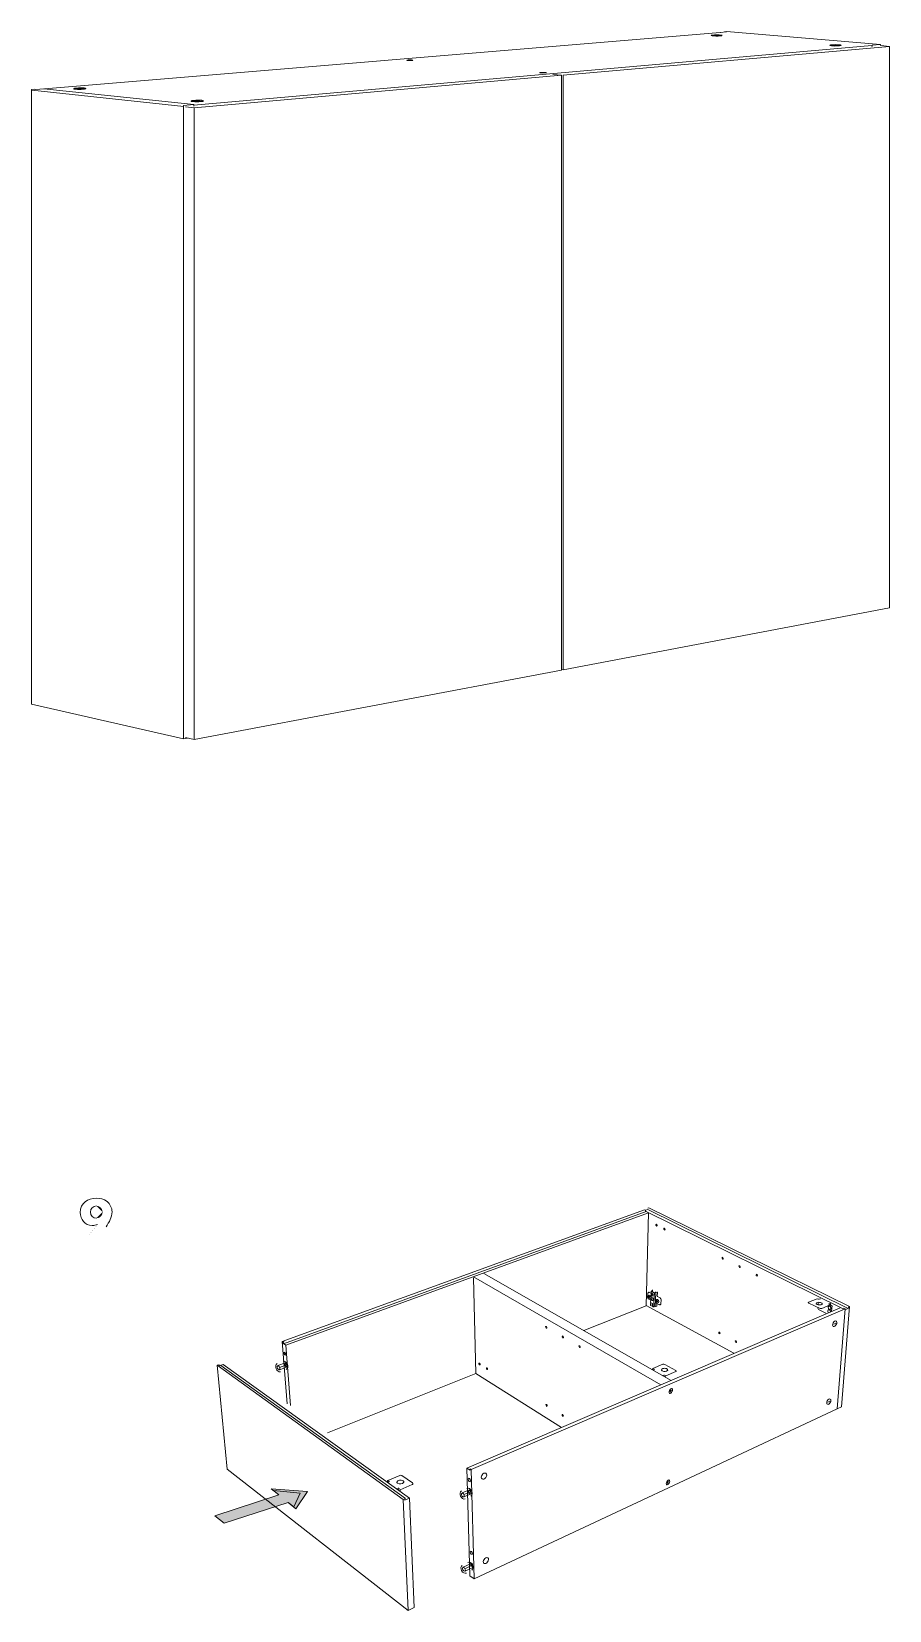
# Model space of a CAD drawing. Header units: metres. Extents: x -0.7 to 7.4, y 0 to 11.2.
# Drawn here: x -0.6911 to -0.5084, y 0.5069 to 0.8429 of the extents above; entities that cross this region are included whole.
import ezdxf

# ---------------------------------------------------------------- set-up
doc = ezdxf.new("R2010")
doc.units = ezdxf.units.M
doc.header["$MEASUREMENT"] = 0
for name, color, linetype, lineweight in [('PDF2_Geometry_Num_Penna__7', 7, 'Continuous', 18), ('PDF8_Geometry_Num_Penna__1', 255, 'Continuous', 18), ('PDF8_Geometry_Num_Penna__7', 7, 'Continuous', 18)]:
    doc.layers.add(name, color=color, linetype=linetype, lineweight=lineweight)

msp = doc.modelspace()

# ---------------------------------------------------------------- hatches: boundary and pattern name
at = {"layer": 'PDF8_Geometry_Num_Penna__7', "linetype": 'Continuous', "lineweight": 18}
for points in [[(-0.676, 0.59167, 0.415803), (-0.67732, 0.59299)], [(-0.67732, 0.59036, 0.415556), (-0.676, 0.59167)], [(-0.67933, 0.58633), (-0.67706, 0.58902), (-0.67708, 0.58904)], [(-0.63238, 0.53221), (-0.64008, 0.5328), (-0.63849, 0.53151), (-0.65213, 0.52705), (-0.6501, 0.52543), (-0.63648, 0.52989), (-0.63482, 0.52854)]]:
    msp.add_hatch(color=7, dxfattribs=at).paths.add_polyline_path(points)

# ---------------------------------------------------------------- linework, layer by layer
at = {"layer": 'PDF2_Geometry_Num_Penna__7', "color": 7, "linetype": 'Continuous', "lineweight": 18, "flags": 128}
for points in [[(-0.54448, 0.84272), (-0.6884, 0.83074)], [(-0.546, 0.84211), (-0.54583, 0.84219)], [(-0.54561, 0.84217), (-0.546, 0.84211)], [(-0.54583, 0.84219), (-0.54561, 0.84217)], [(-0.5445, 0.84274), (-0.54317, 0.84285)], [(-0.5445, 0.84266), (-0.5445, 0.84274)], [(-0.54356, 0.84288), (-0.54312, 0.84292)], [(-0.54317, 0.84285), (-0.54356, 0.84288)], [(-0.54356, 0.84282), (-0.54356, 0.84288)], [(-0.51037, 0.8402), (-0.54312, 0.84292)], [(-0.51213, 0.83976), (-0.51213, 0.84004), (-0.51037, 0.8402)], [(-0.51037, 0.83992), (-0.51037, 0.8402)], [(-0.65654, 0.82729), (-0.51219, 0.83997)], [(-0.50845, 0.83977), (-0.57791, 0.83364)], [(-0.51881, 0.84), (-0.51876, 0.83998), (-0.51875, 0.83996), (-0.5188, 0.83994), (-0.51891, 0.83992), (-0.51907, 0.8399), (-0.51927, 0.83989), (-0.51951, 0.83988), (-0.51977, 0.83987), (-0.52004, 0.83987), (-0.5203, 0.83987), (-0.52054, 0.83988), (-0.52076, 0.8399), (-0.52093, 0.83992), (-0.52105, 0.83994), (-0.52112, 0.83996), (-0.52113, 0.83998), (-0.52108, 0.84)], [(-0.52071, 0.83999), (-0.52055, 0.84007)], [(-0.52031, 0.84005), (-0.52071, 0.83999)], [(-0.52055, 0.84007), (-0.52031, 0.84005)], [(-0.51875, 0.83996), (-0.51875, 0.83997)], [(-0.51219, 0.83997), (-0.51219, 0.83976)], [(-0.50845, 0.83977), (-0.51031, 0.83992)], [(-0.50845, 0.72027), (-0.50845, 0.83977)], [(-0.65648, 0.82671), (-0.57828, 0.83361), (-0.58014, 0.83378)], [(-0.57828, 0.70704), (-0.57828, 0.83361)], [(-0.57791, 0.83364), (-0.57791, 0.70711)], [(-0.69057, 0.83066), (-0.69112, 0.83061)], [(-0.69112, 0.6998), (-0.69112, 0.83061)], [(-0.69104, 0.83044), (-0.65867, 0.827)], [(-0.69019, 0.83062), (-0.69057, 0.83066)], [(-0.68854, 0.83076), (-0.69019, 0.83062)], [(-0.68854, 0.83076), (-0.65654, 0.82737)], [(-0.68197, 0.83067), (-0.68205, 0.83068), (-0.68214, 0.83071), (-0.68217, 0.83073), (-0.68217, 0.83075)], [(-0.68036, 0.83095), (-0.67991, 0.83092)], [(-0.68014, 0.83093), (-0.68036, 0.83095)], [(-0.67991, 0.83092), (-0.68014, 0.83093)], [(-0.68014, 0.8309), (-0.68014, 0.83093)], [(-0.67991, 0.83088), (-0.67991, 0.83092)], [(-0.67956, 0.83075), (-0.67956, 0.83076)], [(-0.65654, 0.82706), (-0.65654, 0.82737), (-0.65876, 0.82718)], [(-0.65876, 0.82718), (-0.65876, 0.69239)], [(-0.65648, 0.69223), (-0.65648, 0.82671), (-0.65832, 0.8269)], [(-0.65699, 0.82804), (-0.65704, 0.82805), (-0.65714, 0.82808), (-0.65718, 0.8281), (-0.65716, 0.82813), (-0.65706, 0.82816), (-0.65703, 0.82817)], [(-0.65535, 0.82833), (-0.65489, 0.8283)], [(-0.65512, 0.82831), (-0.65535, 0.82833)], [(-0.65489, 0.82826), (-0.65489, 0.8283), (-0.65512, 0.82831)], [(-0.65512, 0.82827), (-0.65512, 0.82831)], [(-0.65452, 0.82812), (-0.65452, 0.82813)], [(-0.57828, 0.70718), (-0.57791, 0.70711), (-0.50845, 0.72027)], [(-0.57828, 0.70704), (-0.65648, 0.69223), (-0.65832, 0.69265)], [(-0.65876, 0.69239), (-0.69112, 0.6998)], [(-0.6579, 0.69256), (-0.65876, 0.69239)]]:
    msp.add_lwpolyline(points, dxfattribs=at)
for points in [[(-0.54631, 0.84213), (-0.54633, 0.84213), (-0.54638, 0.8421), (-0.54638, 0.84208), (-0.54632, 0.84206), (-0.54621, 0.84204), (-0.54605, 0.84202), (-0.54584, 0.84201), (-0.54561, 0.842), (-0.54535, 0.842), (-0.54509, 0.842), (-0.54483, 0.842), (-0.5446, 0.84201), (-0.5444, 0.84202), (-0.54423, 0.84204), (-0.54412, 0.84206), (-0.54406, 0.84208), (-0.54406, 0.84209, -0.147711), (-0.54439, 0.84202, -0.084321), (-0.54639, 0.84209), (-0.54639, 0.84208)], [(-0.54561, 0.84217), (-0.54561, 0.84214, 0.016105), (-0.546, 0.84208), (-0.546, 0.84211)], [(-0.54573, 0.84218), (-0.54571, 0.84219, -0.051691), (-0.54498, 0.84225), (-0.54495, 0.84225, -0.010361), (-0.54491, 0.84225)], [(-0.54549, 0.84216, -0.021663), (-0.54554, 0.84216, -0.012059), (-0.54558, 0.84216), (-0.54561, 0.84216)], [(-0.54478, 0.84224, -0.015942), (-0.54474, 0.84223), (-0.54472, 0.84223), (-0.54474, 0.84223, 0.049745), (-0.54547, 0.84217)], [(-0.52045, 0.84006), (-0.52043, 0.84007, -0.05168), (-0.5197, 0.84013)], [(-0.51875, 0.83998), (-0.51875, 0.83996), (-0.5188, 0.83994), (-0.51891, 0.83992), (-0.51907, 0.8399, -0.08508), (-0.52113, 0.83997), (-0.52113, 0.83996)], [(-0.52031, 0.84005), (-0.52031, 0.84002, 0.016325), (-0.52071, 0.83996), (-0.52071, 0.83999)], [(-0.5202, 0.84004, -0.01516), (-0.52024, 0.84004, -0.012543), (-0.52029, 0.84003), (-0.52031, 0.84003)], [(-0.67956, 0.83077), (-0.67956, 0.83076), (-0.67959, 0.83073), (-0.67969, 0.8307), (-0.67985, 0.83068), (-0.68005, 0.83066, -0.092217), (-0.68217, 0.83073), (-0.68217, 0.83072)], [(-0.67997, 0.83089, 0.00869), (-0.67985, 0.83088, -0.111293), (-0.67961, 0.83082), (-0.67961, 0.83081, -0.085717), (-0.68186, 0.83071), (-0.68201, 0.83074), (-0.6821, 0.83076), (-0.68213, 0.83078, -0.155735), (-0.68189, 0.83085, -0.04671), (-0.68036, 0.83092), (-0.68036, 0.83095)], [(-0.67956, 0.83076), (-0.6796, 0.83073), (-0.67969, 0.83071), (-0.67971, 0.8307, -0.054268), (-0.68189, 0.83066), (-0.68197, 0.83067)], [(-0.68148, 0.83084, 0.001042), (-0.68144, 0.83085, -0.044932), (-0.68053, 0.83092), (-0.6805, 0.83092)], [(-0.68147, 0.83082, 0.014502), (-0.68143, 0.83081, 0.023469), (-0.68139, 0.83081)], [(-0.68025, 0.8309), (-0.68028, 0.8309), (-0.6803, 0.8309, 0.045243), (-0.6812, 0.83082)], [(-0.6805, 0.83087), (-0.6805, 0.83088), (-0.68051, 0.83089), (-0.68051, 0.83091, 0.077955), (-0.68053, 0.83092)], [(-0.68027, 0.83091, 0.005409), (-0.68031, 0.83091, 0.23926), (-0.68035, 0.83089)], [(-0.65452, 0.82815), (-0.65451, 0.82813), (-0.65454, 0.8281), (-0.65464, 0.82807), (-0.65479, 0.82805), (-0.65499, 0.82803, -0.092028), (-0.65718, 0.82811), (-0.65718, 0.82809)], [(-0.65535, 0.82833), (-0.65535, 0.8283, 0.046548), (-0.65687, 0.82823, 0.188887), (-0.65714, 0.82816), (-0.6571, 0.82813), (-0.657, 0.82811), (-0.65684, 0.82808, 0.089176), (-0.65457, 0.82817), (-0.65456, 0.82818, 0.118608), (-0.65483, 0.82825, 0.005225), (-0.65495, 0.82827)], [(-0.65456, 0.82816), (-0.65452, 0.82813), (-0.65455, 0.8281), (-0.65464, 0.82808), (-0.65466, 0.82807, -0.05557), (-0.65688, 0.82803), (-0.65699, 0.82804)], [(-0.65525, 0.82827), (-0.65527, 0.82827, 0.045029), (-0.65618, 0.82819)]]:
    msp.add_lwpolyline(points, format="xyb", dxfattribs=at)
for points in [[(-0.54635, 0.84215), (-0.54635, 0.84214, 0.107445), (-0.5441, 0.84214), (-0.5441, 0.84215), (-0.54416, 0.84217), (-0.54424, 0.84219), (-0.54427, 0.84219, 0.065846), (-0.54618, 0.84219, 0.099585)], [(-0.52109, 0.84002, 0.111051), (-0.51879, 0.84002, 0.194313), (-0.51895, 0.84007), (-0.51897, 0.84007, 0.065426), (-0.5209, 0.84007, 0.097674), (-0.52109, 0.84003)], [(-0.6564, 0.82818), (-0.65644, 0.82819, 0.018912)]]:
    msp.add_lwpolyline(points, format="xyb", close=True, dxfattribs=at)
for points in [[(-0.61013, 0.83678), (-0.61, 0.83679), (-0.60993, 0.83681), (-0.60991, 0.83683), (-0.60995, 0.83685), (-0.61005, 0.83686), (-0.61019, 0.83687), (-0.61036, 0.83688), (-0.61056, 0.83688), (-0.61075, 0.83688), (-0.61093, 0.83687), (-0.61108, 0.83686), (-0.61118, 0.83684), (-0.61123, 0.83682), (-0.61122, 0.83681), (-0.61115, 0.83679), (-0.61103, 0.83678), (-0.61087, 0.83677), (-0.61068, 0.83676), (-0.61048, 0.83677), (-0.61029, 0.83677)], [(-0.58175, 0.83413), (-0.58163, 0.83415), (-0.58155, 0.83416), (-0.58154, 0.83418), (-0.58159, 0.8342), (-0.58169, 0.83422), (-0.58184, 0.83423), (-0.58202, 0.83423), (-0.58222, 0.83424), (-0.58242, 0.83423), (-0.5826, 0.83423), (-0.58274, 0.83421), (-0.58284, 0.8342), (-0.58289, 0.83418), (-0.58287, 0.83416), (-0.5828, 0.83414), (-0.58267, 0.83413), (-0.5825, 0.83412), (-0.58231, 0.83411), (-0.58211, 0.83412), (-0.58192, 0.83412)]]:
    msp.add_lwpolyline(points, close=True, dxfattribs=at)
at = {"layer": 'PDF2_Geometry_Num_Penna__7', "color": 7, "linetype": 'Continuous', "lineweight": 18}
for centre, radius, start, end in [((-0.51969, 0.83779), 0.00233, 86.4106, 87.5639), ((-0.65555, 0.82332), 0.00498, 89.6917, 100.2496)]:
    msp.add_arc(centre, radius, start, end, dxfattribs=at)
for points in [[(-0.54569, 0.84218), (-0.54569, 0.84218), (-0.54572, 0.84219), (-0.54571, 0.84219)], [(-0.54547, 0.84217), (-0.54546, 0.84217), (-0.5455, 0.84216), (-0.54549, 0.84216)], [(-0.54495, 0.8422), (-0.54494, 0.84222), (-0.54496, 0.84224), (-0.54498, 0.84225)], [(-0.54491, 0.84225), (-0.5449, 0.84225), (-0.54488, 0.84225), (-0.54486, 0.84224)], [(-0.54486, 0.84224), (-0.54485, 0.84224), (-0.54483, 0.84224), (-0.54482, 0.84224)], [(-0.54482, 0.84224), (-0.5448, 0.84224), (-0.54479, 0.84224), (-0.54478, 0.84224)], [(-0.54478, 0.84224), (-0.54479, 0.84224), (-0.54482, 0.84222), (-0.54481, 0.84222)], [(-0.54474, 0.84224), (-0.54473, 0.84224), (-0.54472, 0.84223), (-0.54472, 0.84223)], [(-0.54471, 0.84223), (-0.5447, 0.84223), (-0.54472, 0.84223), (-0.54472, 0.84223)], [(-0.54472, 0.84223), (-0.54471, 0.84223), (-0.5447, 0.84223), (-0.5447, 0.84223)], [(-0.5447, 0.84223), (-0.54469, 0.84223), (-0.54471, 0.84223), (-0.54471, 0.84223)], [(-0.54422, 0.84218), (-0.54421, 0.84218), (-0.54425, 0.84219), (-0.54424, 0.84219)], [(-0.54415, 0.84217), (-0.54417, 0.84217), (-0.54419, 0.84218), (-0.54422, 0.84218)], [(-0.5197, 0.84013), (-0.5197, 0.84013), (-0.51969, 0.84013), (-0.51968, 0.84013)], [(-0.51967, 0.84008), (-0.51967, 0.8401), (-0.51968, 0.84012), (-0.5197, 0.84013)], [(-0.51968, 0.84013), (-0.51967, 0.84013), (-0.51965, 0.84013), (-0.51964, 0.84013)], [(-0.51964, 0.84013), (-0.51962, 0.84013), (-0.5196, 0.84013), (-0.51959, 0.84013)], [(-0.51954, 0.84012), (-0.51953, 0.84012), (-0.51951, 0.84012), (-0.5195, 0.84012)], [(-0.5195, 0.84012), (-0.51951, 0.84012), (-0.51952, 0.84011), (-0.51953, 0.8401)], [(-0.51945, 0.84012), (-0.51947, 0.84012), (-0.51948, 0.84012), (-0.5195, 0.84012)], [(-0.51945, 0.84012), (-0.51945, 0.84012), (-0.51944, 0.84012), (-0.51943, 0.84012)], [(-0.51943, 0.84011), (-0.51943, 0.84011), (-0.51944, 0.84011), (-0.51945, 0.84011)], [(-0.51942, 0.84011), (-0.51942, 0.84011), (-0.51944, 0.84011), (-0.51945, 0.84011)], [(-0.51943, 0.84012), (-0.51942, 0.84012), (-0.51942, 0.84011), (-0.51941, 0.84011)], [(-0.51941, 0.84011), (-0.51941, 0.84011), (-0.51943, 0.84011), (-0.51942, 0.84011)], [(-0.52017, 0.84004), (-0.52017, 0.84004), (-0.52021, 0.84004), (-0.5202, 0.84004)], [(-0.51893, 0.84006), (-0.51892, 0.84006), (-0.51896, 0.84007), (-0.51895, 0.84007)], [(-0.51885, 0.84005), (-0.51887, 0.84005), (-0.51889, 0.84006), (-0.51893, 0.84006)], [(-0.6815, 0.83083), (-0.68149, 0.83083), (-0.68149, 0.83084), (-0.68148, 0.83084)], [(-0.6815, 0.83082), (-0.6815, 0.83082), (-0.6815, 0.83083), (-0.6815, 0.83083)], [(-0.68149, 0.83082), (-0.68148, 0.83082), (-0.6815, 0.83082), (-0.6815, 0.83082)], [(-0.68147, 0.83082), (-0.68146, 0.83082), (-0.68149, 0.83082), (-0.68149, 0.83082)], [(-0.68134, 0.83081), (-0.68135, 0.83081), (-0.68137, 0.83081), (-0.68139, 0.83081)], [(-0.68128, 0.83081), (-0.6813, 0.83081), (-0.68132, 0.83081), (-0.68134, 0.83081)], [(-0.68123, 0.83082), (-0.68125, 0.83081), (-0.68127, 0.83081), (-0.68128, 0.83081)], [(-0.6812, 0.83082), (-0.68119, 0.83082), (-0.68124, 0.83082), (-0.68123, 0.83082)], [(-0.6805, 0.83092), (-0.68049, 0.83092), (-0.68047, 0.83092), (-0.68045, 0.83092)], [(-0.6804, 0.83092), (-0.68038, 0.83092), (-0.68037, 0.83092), (-0.68035, 0.83092)], [(-0.68035, 0.83092), (-0.68034, 0.83091), (-0.68032, 0.83091), (-0.68031, 0.83091)], [(-0.68027, 0.83091), (-0.68026, 0.83091), (-0.6803, 0.8309), (-0.68029, 0.8309)], [(-0.68026, 0.8309), (-0.68025, 0.8309), (-0.68028, 0.8309), (-0.68029, 0.8309)], [(-0.68027, 0.83091), (-0.68026, 0.83091), (-0.68026, 0.83091), (-0.68025, 0.83091)], [(-0.68024, 0.8309), (-0.68023, 0.8309), (-0.68027, 0.8309), (-0.68026, 0.8309)], [(-0.68025, 0.83091), (-0.68024, 0.83091), (-0.68024, 0.8309), (-0.68024, 0.8309)], [(-0.6796, 0.83079), (-0.6796, 0.83079), (-0.67956, 0.83076), (-0.67956, 0.83076)], [(-0.65649, 0.8282), (-0.65648, 0.8282), (-0.65648, 0.82821), (-0.65647, 0.82821)], [(-0.65647, 0.82819), (-0.65646, 0.82819), (-0.65649, 0.8282), (-0.65649, 0.8282)], [(-0.65649, 0.8282), (-0.65649, 0.8282), (-0.65649, 0.8282), (-0.65649, 0.8282)], [(-0.65645, 0.82819), (-0.65645, 0.82819), (-0.65648, 0.82819), (-0.65647, 0.82819)], [(-0.65647, 0.82821), (-0.65646, 0.82822), (-0.65644, 0.82822), (-0.65643, 0.82822)], [(-0.65637, 0.82818), (-0.65638, 0.82818), (-0.6564, 0.82818), (-0.65641, 0.82818)], [(-0.65626, 0.82818), (-0.65628, 0.82818), (-0.6563, 0.82818), (-0.65632, 0.82818)], [(-0.65621, 0.82819), (-0.65623, 0.82819), (-0.65625, 0.82819), (-0.65626, 0.82818)], [(-0.65618, 0.82819), (-0.65617, 0.82819), (-0.6562, 0.82819), (-0.65621, 0.82819)], [(-0.65544, 0.8283), (-0.65542, 0.8283), (-0.6554, 0.8283), (-0.65538, 0.8283)], [(-0.65538, 0.8283), (-0.65537, 0.82829), (-0.65535, 0.82829), (-0.65533, 0.82829)], [(-0.65533, 0.82829), (-0.65532, 0.82829), (-0.65531, 0.82829), (-0.65529, 0.82829)], [(-0.65529, 0.82829), (-0.65531, 0.82829), (-0.65532, 0.82828), (-0.65533, 0.82827)], [(-0.65525, 0.82828), (-0.65526, 0.82829), (-0.65528, 0.82829), (-0.65529, 0.82829)], [(-0.65525, 0.82828), (-0.65524, 0.82828), (-0.65528, 0.82827), (-0.65527, 0.82827)], [(-0.65523, 0.82827), (-0.65524, 0.82827), (-0.65526, 0.82827), (-0.65527, 0.82827)], [(-0.65523, 0.82827), (-0.65523, 0.82827), (-0.65526, 0.82827), (-0.65525, 0.82827)], [(-0.65525, 0.82828), (-0.65524, 0.82828), (-0.65523, 0.82828), (-0.65523, 0.82828)], [(-0.65521, 0.82828), (-0.65521, 0.82828), (-0.65524, 0.82827), (-0.65523, 0.82827)], [(-0.65523, 0.82828), (-0.65522, 0.82828), (-0.65522, 0.82828), (-0.65521, 0.82828)]]:
    msp.add_open_spline(points, degree=3, dxfattribs=at)
at = {"layer": 'PDF8_Geometry_Num_Penna__1', "color": 255, "linetype": 'Continuous', "lineweight": 18, "flags": 128}
msp.add_lwpolyline([(-0.63392, 0.53185), (-0.63961, 0.53242), (-0.63849, 0.53151), (-0.65213, 0.52705), (-0.6501, 0.52543), (-0.63648, 0.52989), (-0.63529, 0.52892)], close=True, dxfattribs=at)
at = {"layer": 'PDF8_Geometry_Num_Penna__7', "color": 7, "linetype": 'Continuous', "lineweight": 18, "flags": 128}
for points in [[(-0.63774, 0.56416), (-0.56059, 0.59218), (-0.56038, 0.59208)], [(-0.55976, 0.59152), (-0.63695, 0.56336), (-0.63753, 0.56376), (-0.63755, 0.56403)], [(-0.63747, 0.56364), (-0.56028, 0.5918)], [(-0.56039, 0.59183), (-0.56038, 0.59208)], [(-0.56038, 0.59208), (-0.55992, 0.59224)], [(-0.56038, 0.59187), (-0.51845, 0.57113)], [(-0.55976, 0.59152), (-0.56022, 0.57175)], [(-0.55992, 0.59224), (-0.51721, 0.57118)], [(-0.55991, 0.59248), (-0.55968, 0.59257)], [(-0.51696, 0.57154), (-0.55968, 0.59257)], [(-0.5948, 0.57859), (-0.55495, 0.55586)], [(-0.55711, 0.55493), (-0.59703, 0.57789)], [(-0.59654, 0.55729), (-0.59703, 0.57765)], [(-0.55919, 0.57438), (-0.55917, 0.57479)], [(-0.55914, 0.57483), (-0.55915, 0.57482), (-0.55916, 0.57481), (-0.55917, 0.57479)], [(-0.55903, 0.57488), (-0.55914, 0.57483)], [(-0.55909, 0.5748), (-0.5591, 0.57479), (-0.55908, 0.57477)], [(-0.55908, 0.57477), (-0.5589, 0.57468)], [(-0.55897, 0.57491), (-0.55903, 0.57488)], [(-0.55888, 0.57493), (-0.5589, 0.57468)], [(-0.5589, 0.57468), (-0.55855, 0.5745)], [(-0.55888, 0.57512), (-0.55889, 0.57496), (-0.55889, 0.57495), (-0.55888, 0.57494), (-0.55888, 0.57493)], [(-0.51892, 0.57131), (-0.59844, 0.5372)], [(-0.56022, 0.57175), (-0.57353, 0.56645)], [(-0.56026, 0.57177), (-0.54155, 0.56166)], [(-0.55973, 0.57459), (-0.55971, 0.5746), (-0.55968, 0.57461), (-0.55966, 0.57461), (-0.55963, 0.5746), (-0.5596, 0.5746), (-0.55958, 0.57458), (-0.55919, 0.57438)], [(-0.55967, 0.57375), (-0.55955, 0.57365), (-0.55956, 0.57347)], [(-0.55947, 0.57392), (-0.55945, 0.57391), (-0.55943, 0.57389), (-0.55941, 0.57387), (-0.55939, 0.57384), (-0.55937, 0.57382), (-0.55936, 0.57379), (-0.55934, 0.57377), (-0.55933, 0.57374), (-0.55931, 0.57371), (-0.5593, 0.57368), (-0.55929, 0.57366), (-0.55929, 0.57363), (-0.55928, 0.5736), (-0.55928, 0.57357), (-0.55927, 0.57354), (-0.55927, 0.57351)], [(-0.55934, 0.57186), (-0.55934, 0.57184), (-0.55933, 0.57183), (-0.55932, 0.57182), (-0.5593, 0.57181)], [(-0.55932, 0.57213), (-0.55932, 0.57212), (-0.55931, 0.57211), (-0.5593, 0.5721)], [(-0.55932, 0.57209), (-0.55932, 0.57213)], [(-0.55929, 0.57203), (-0.5593, 0.57204), (-0.55931, 0.57205), (-0.55931, 0.57206), (-0.55932, 0.57207), (-0.55932, 0.57208)], [(-0.55931, 0.57235), (-0.5593, 0.57233), (-0.55929, 0.57232), (-0.55927, 0.57232)], [(-0.55931, 0.57231), (-0.55931, 0.57235)], [(-0.55928, 0.57224), (-0.55929, 0.57226), (-0.55929, 0.57227), (-0.5593, 0.57228), (-0.55931, 0.57229), (-0.55931, 0.5723)], [(-0.55928, 0.57292), (-0.5593, 0.57253), (-0.55929, 0.57251), (-0.55928, 0.57249), (-0.55927, 0.57247), (-0.55927, 0.57246)], [(-0.55916, 0.57173), (-0.5593, 0.57181), (-0.5593, 0.57189)], [(-0.5589, 0.57387), (-0.55892, 0.57386), (-0.55894, 0.57386), (-0.55896, 0.57385), (-0.55898, 0.57385), (-0.55899, 0.57386), (-0.55901, 0.57386), (-0.55903, 0.57387), (-0.55905, 0.57388), (-0.55907, 0.57389), (-0.55909, 0.5739), (-0.55911, 0.57392), (-0.55913, 0.57394), (-0.55915, 0.57396), (-0.55916, 0.57399), (-0.55918, 0.57401), (-0.55919, 0.57404), (-0.5592, 0.57406), (-0.55921, 0.57409), (-0.55921, 0.57412), (-0.55921, 0.57415), (-0.55922, 0.57418), (-0.55921, 0.5742), (-0.55921, 0.57423), (-0.5592, 0.57425), (-0.55919, 0.57428), (-0.55918, 0.5743), (-0.55916, 0.57432), (-0.55915, 0.57433), (-0.55914, 0.57434), (-0.55912, 0.57435)], [(-0.5592, 0.57427), (-0.55919, 0.57438)], [(-0.55874, 0.57303), (-0.55875, 0.57299), (-0.55875, 0.57296), (-0.55877, 0.57293), (-0.55877, 0.57292), (-0.55878, 0.5729), (-0.5588, 0.57288), (-0.55882, 0.57286), (-0.55885, 0.57286), (-0.55887, 0.57285), (-0.5589, 0.57285), (-0.55892, 0.57285), (-0.55895, 0.57286), (-0.55897, 0.57287), (-0.559, 0.57289), (-0.55902, 0.5729), (-0.55904, 0.57293), (-0.55906, 0.57295), (-0.55909, 0.57298), (-0.55911, 0.57301), (-0.55912, 0.57305), (-0.55914, 0.57309), (-0.55915, 0.57311), (-0.55915, 0.57313), (-0.55916, 0.57315), (-0.55916, 0.57317), (-0.55916, 0.57321), (-0.55916, 0.57325)], [(-0.55916, 0.57173), (-0.55914, 0.57173)], [(-0.5591, 0.57175), (-0.55913, 0.57173)], [(-0.55906, 0.57438), (-0.55912, 0.57435)], [(-0.55898, 0.57415), (-0.55907, 0.57418)], [(-0.55897, 0.57405), (-0.55898, 0.57415)], [(-0.5589, 0.57387), (-0.55884, 0.5739), (-0.55882, 0.57391), (-0.5588, 0.57393), (-0.55879, 0.57396), (-0.55878, 0.57398), (-0.55877, 0.57401), (-0.55877, 0.57405)], [(-0.55862, 0.57161), (-0.55861, 0.57163), (-0.5586, 0.57165), (-0.5586, 0.57167), (-0.55859, 0.57169)], [(-0.55836, 0.57161), (-0.55837, 0.57162), (-0.55839, 0.57162), (-0.55841, 0.57162), (-0.55843, 0.57162), (-0.55844, 0.57162), (-0.55846, 0.57161), (-0.55862, 0.57153)], [(-0.55858, 0.5719), (-0.55858, 0.57189), (-0.55859, 0.57187), (-0.5586, 0.57184), (-0.55861, 0.57182), (-0.55861, 0.57174)], [(-0.55859, 0.57169), (-0.55859, 0.57171), (-0.5586, 0.57172), (-0.5586, 0.57173), (-0.55861, 0.57174)], [(-0.5586, 0.57196), (-0.55859, 0.57204), (-0.55858, 0.57206), (-0.55858, 0.57208), (-0.55857, 0.5721), (-0.55857, 0.57212)], [(-0.55858, 0.5719), (-0.55858, 0.57192), (-0.55858, 0.57194), (-0.55859, 0.57195), (-0.5586, 0.57196)], [(-0.55845, 0.57447), (-0.55859, 0.57218)], [(-0.55857, 0.57212), (-0.55857, 0.57214), (-0.55857, 0.57215), (-0.55858, 0.57217), (-0.55859, 0.57218)], [(-0.5585, 0.5745), (-0.55851, 0.57449), (-0.55853, 0.57449), (-0.55854, 0.57449), (-0.55855, 0.5745)], [(-0.5585, 0.5745), (-0.55834, 0.57458), (-0.55831, 0.57459), (-0.55829, 0.5746), (-0.55826, 0.5746), (-0.55824, 0.5746), (-0.55821, 0.5746), (-0.55818, 0.57459), (-0.55816, 0.57459), (-0.55813, 0.57458)], [(-0.55818, 0.57455), (-0.55836, 0.57161)], [(-0.55836, 0.57161), (-0.55833, 0.5716)], [(-0.55833, 0.5716), (-0.55832, 0.57159), (-0.5583, 0.57159), (-0.55829, 0.57159), (-0.55827, 0.57158), (-0.55826, 0.57159)], [(-0.55828, 0.57243), (-0.55826, 0.57241), (-0.55825, 0.5724), (-0.55823, 0.57238), (-0.55821, 0.57237), (-0.5582, 0.57236), (-0.55818, 0.57234)], [(-0.55826, 0.57159), (-0.55808, 0.57162)], [(-0.55818, 0.57234), (-0.55797, 0.57223)], [(-0.55813, 0.57458), (-0.55811, 0.57456)], [(-0.55811, 0.57456), (-0.55789, 0.5746)], [(-0.55808, 0.57162), (-0.55807, 0.57161)], [(-0.55804, 0.57161), (-0.55806, 0.57161)], [(-0.55797, 0.57223), (-0.55801, 0.57163), (-0.55804, 0.57161)], [(-0.55755, 0.57201), (-0.55797, 0.57223)], [(-0.55795, 0.57286), (-0.55784, 0.57276), (-0.55785, 0.57258)], [(-0.55789, 0.5746), (-0.55783, 0.57457)], [(-0.55784, 0.57368), (-0.55785, 0.57369), (-0.55787, 0.57371), (-0.55787, 0.57373), (-0.55788, 0.57375), (-0.55788, 0.57376), (-0.55783, 0.57457)], [(-0.55783, 0.57367), (-0.55785, 0.57368), (-0.55732, 0.5734)], [(-0.55778, 0.57303), (-0.55775, 0.57301), (-0.55773, 0.57299), (-0.55772, 0.57297), (-0.5577, 0.57295), (-0.55768, 0.57293), (-0.55766, 0.5729), (-0.55765, 0.57288), (-0.55763, 0.57285), (-0.55762, 0.57282), (-0.55761, 0.57279), (-0.5576, 0.57277), (-0.55759, 0.57274), (-0.55759, 0.57271), (-0.55758, 0.57268), (-0.55758, 0.57265), (-0.55758, 0.57262)], [(-0.55755, 0.57201), (-0.55754, 0.57201), (-0.55753, 0.572), (-0.55751, 0.572), (-0.5575, 0.57199), (-0.55747, 0.57199)], [(-0.55745, 0.57199), (-0.55743, 0.57198)], [(-0.55743, 0.57198), (-0.55743, 0.57197)], [(-0.52564, 0.57231), (-0.52566, 0.57232), (-0.52568, 0.57234), (-0.5257, 0.57235), (-0.52571, 0.57237), (-0.52572, 0.57238), (-0.52572, 0.5724)], [(-0.52571, 0.5724), (-0.52571, 0.57242), (-0.5257, 0.57243), (-0.52569, 0.57245), (-0.52567, 0.57246), (-0.52565, 0.57247)], [(-0.52565, 0.57247), (-0.52382, 0.57324), (-0.52357, 0.57312)], [(-0.52357, 0.57312), (-0.52356, 0.57312)], [(-0.52356, 0.57312), (-0.52354, 0.57311)], [(-0.52354, 0.57311), (-0.52352, 0.57311), (-0.5235, 0.5731), (-0.52348, 0.5731), (-0.52346, 0.5731), (-0.52344, 0.5731), (-0.52342, 0.57311), (-0.52317, 0.57321)], [(-0.52317, 0.57321), (-0.52316, 0.57321), (-0.52314, 0.57321), (-0.52313, 0.5732)], [(-0.52103, 0.57221), (-0.52105, 0.57222), (-0.52106, 0.57222)], [(-0.52099, 0.57193), (-0.52101, 0.57193), (-0.52102, 0.57193), (-0.52104, 0.57193)], [(-0.52099, 0.57211), (-0.52099, 0.57214), (-0.521, 0.57216), (-0.521, 0.57218), (-0.52102, 0.5722), (-0.52103, 0.57221)], [(-0.52099, 0.57193), (-0.52101, 0.57194), (-0.52099, 0.57211)], [(-0.52096, 0.57185), (-0.52096, 0.57187), (-0.52097, 0.57189), (-0.52097, 0.57191), (-0.52098, 0.57192), (-0.52099, 0.57193)], [(-0.52096, 0.57184), (-0.52098, 0.57169), (-0.52097, 0.57167), (-0.52096, 0.57167), (-0.52098, 0.57168)], [(-0.52072, 0.57175), (-0.5209, 0.57184), (-0.52092, 0.57185), (-0.52094, 0.57185), (-0.52096, 0.57184)], [(-0.52072, 0.57175), (-0.52073, 0.57176), (-0.52075, 0.57176), (-0.52078, 0.57175), (-0.52096, 0.57167)], [(-0.52077, 0.5706), (-0.52067, 0.57169)], [(-0.52067, 0.57169), (-0.52068, 0.57171), (-0.52069, 0.57173), (-0.5207, 0.57174), (-0.52072, 0.57175)], [(-0.51957, 0.54978), (-0.51865, 0.55021), (-0.51696, 0.57154)], [(-0.51721, 0.57118), (-0.51719, 0.57144)], [(-0.51719, 0.57144), (-0.51696, 0.57154)], [(-0.5179, 0.57108), (-0.59749, 0.53685)], [(-0.52103, 0.5706), (-0.52101, 0.57056), (-0.521, 0.57051), (-0.52099, 0.57046)], [(-0.52027, 0.56782), (-0.51986, 0.56801)], [(-0.51956, 0.54976), (-0.5179, 0.57108)], [(-0.51815, 0.5712), (-0.51845, 0.57108)], [(-0.5179, 0.57108), (-0.51815, 0.5712)], [(-0.51793, 0.57087), (-0.51721, 0.57118)], [(-0.63774, 0.56416), (-0.63755, 0.56403)], [(-0.63671, 0.55084), (-0.63774, 0.56416)], [(-0.63753, 0.5641), (-0.63734, 0.56397)], [(-0.63597, 0.55051), (-0.63695, 0.56336)], [(-0.65128, 0.55918), (-0.65159, 0.55906)], [(-0.65159, 0.55906), (-0.61199, 0.53052)], [(-0.64946, 0.53697), (-0.65159, 0.55906)], [(-0.65102, 0.55899), (-0.65128, 0.55918)], [(-0.65032, 0.55924), (-0.65102, 0.55899)], [(-0.6115, 0.5307), (-0.65085, 0.55903)], [(-0.60965, 0.50748), (-0.61068, 0.53078), (-0.65032, 0.55924)], [(-0.63835, 0.55812), (-0.63674, 0.55867)], [(-0.63834, 0.55862), (-0.63685, 0.55913)], [(-0.637, 0.55955), (-0.63689, 0.55945)], [(-0.55892, 0.55821), (-0.55891, 0.55824), (-0.55891, 0.55827), (-0.5589, 0.5583), (-0.55888, 0.55832), (-0.55886, 0.55834), (-0.55884, 0.55836), (-0.55882, 0.55837)], [(-0.55892, 0.55813), (-0.55892, 0.55821)], [(-0.55879, 0.55805), (-0.55864, 0.55812)], [(-0.55864, 0.55812), (-0.55861, 0.55813)], [(-0.55386, 0.55783), (-0.55386, 0.55781), (-0.55387, 0.55779), (-0.55389, 0.55777), (-0.55391, 0.55775), (-0.55394, 0.55773)], [(-0.55393, 0.55792), (-0.5539, 0.55791), (-0.55388, 0.55789), (-0.55387, 0.55787), (-0.55386, 0.55785), (-0.55386, 0.55783)], [(-0.59654, 0.55729), (-0.62812, 0.54472)], [(-0.57827, 0.54585), (-0.59654, 0.55729)], [(-0.55636, 0.55698), (-0.55638, 0.55698), (-0.5564, 0.55699), (-0.55643, 0.55699), (-0.55645, 0.55699), (-0.55647, 0.55699), (-0.55649, 0.55698), (-0.55674, 0.55688)], [(-0.55633, 0.55696), (-0.55636, 0.55698)], [(-0.55633, 0.55696), (-0.55609, 0.55682), (-0.55394, 0.55774)], [(-0.5562, 0.55657), (-0.55619, 0.55666)], [(-0.55619, 0.55666), (-0.55619, 0.55669), (-0.55618, 0.55671), (-0.55617, 0.55674), (-0.55615, 0.55677), (-0.55613, 0.55679), (-0.55611, 0.55681), (-0.55609, 0.55682)], [(-0.55511, 0.5535), (-0.55499, 0.5537)], [(-0.55509, 0.55336), (-0.55511, 0.5535)], [(-0.55499, 0.5537), (-0.55486, 0.55376)], [(-0.52156, 0.55123), (-0.52115, 0.55142)], [(-0.59782, 0.51428), (-0.59689, 0.5136), (-0.51957, 0.54976)], [(-0.6109, 0.50689), (-0.64946, 0.53697)], [(-0.61536, 0.53437), (-0.61535, 0.53419), (-0.61536, 0.53418), (-0.61536, 0.53417), (-0.61537, 0.53416)], [(-0.61536, 0.53437), (-0.61536, 0.5344), (-0.61535, 0.53443), (-0.61534, 0.53446), (-0.61532, 0.53449), (-0.6153, 0.53452), (-0.61527, 0.53454), (-0.61525, 0.53455)], [(-0.61501, 0.53429), (-0.61505, 0.53428)], [(-0.59844, 0.5372), (-0.59772, 0.53672)], [(-0.59844, 0.5372), (-0.59782, 0.51428)], [(-0.59773, 0.53701), (-0.59749, 0.53685), (-0.59689, 0.5136)], [(-0.59772, 0.53672), (-0.59773, 0.53701)], [(-0.59531, 0.53554), (-0.59526, 0.53559), (-0.59522, 0.53563), (-0.59518, 0.53569), (-0.59514, 0.53574), (-0.59511, 0.5358), (-0.59508, 0.53586), (-0.59506, 0.53592)], [(-0.55559, 0.53424), (-0.55546, 0.5343)], [(-0.61536, 0.53414), (-0.61507, 0.53427)], [(-0.61505, 0.53428), (-0.61507, 0.53428)], [(-0.61507, 0.53427), (-0.61505, 0.53428)], [(-0.61507, 0.53428), (-0.61507, 0.53427)], [(-0.61291, 0.53287), (-0.61293, 0.53288), (-0.61295, 0.53289), (-0.61297, 0.53289), (-0.613, 0.53289), (-0.61302, 0.53289), (-0.61305, 0.53288), (-0.61339, 0.53274)], [(-0.61295, 0.53242), (-0.61293, 0.53243), (-0.61294, 0.53263)], [(-0.61294, 0.53263), (-0.61294, 0.53266), (-0.61293, 0.53269), (-0.61292, 0.53272), (-0.6129, 0.53275)], [(-0.61288, 0.53278), (-0.61288, 0.53286), (-0.61291, 0.53287)], [(-0.61263, 0.53239), (-0.61263, 0.53236), (-0.61264, 0.53233), (-0.61265, 0.5323), (-0.61267, 0.53226), (-0.61269, 0.53223)], [(-0.61264, 0.53256), (-0.61006, 0.53366), (-0.61003, 0.53368), (-0.60999, 0.5337), (-0.60997, 0.53372), (-0.60995, 0.53375), (-0.60994, 0.53377), (-0.60994, 0.5338)], [(-0.61264, 0.53256), (-0.61263, 0.53239)], [(-0.61, 0.53401), (-0.60998, 0.53399), (-0.60996, 0.53397), (-0.60995, 0.53395), (-0.60994, 0.53392), (-0.60994, 0.5338)], [(-0.59942, 0.53191), (-0.59784, 0.53255)], [(-0.59909, 0.53154), (-0.59762, 0.53213)], [(-0.5978, 0.53254), (-0.59769, 0.53245)], [(-0.59747, 0.53172), (-0.59744, 0.53186)], [(-0.5557, 0.53404), (-0.55558, 0.53424)], [(-0.55569, 0.5339), (-0.5557, 0.53404)], [(-0.61167, 0.53066), (-0.61199, 0.53052)], [(-0.61199, 0.53052), (-0.6109, 0.50689)], [(-0.61068, 0.53078), (-0.61165, 0.53037), (-0.61167, 0.53066)], [(-0.5948, 0.51773), (-0.59477, 0.51776), (-0.59475, 0.51779)], [(-0.59922, 0.51609), (-0.59768, 0.51682)], [(-0.59886, 0.51574), (-0.59744, 0.51642)], [(-0.59764, 0.51681), (-0.59752, 0.51673)], [(-0.60965, 0.50748), (-0.6109, 0.50689)]]:
    msp.add_lwpolyline(points, dxfattribs=at)
for points in [[(-0.55805, 0.58906), (-0.55808, 0.58907), (-0.5581, 0.58907), (-0.55812, 0.58907), (-0.55814, 0.58906), (-0.55815, 0.58905), (-0.55817, 0.58903), (-0.55818, 0.58901), (-0.55818, 0.58898), (-0.55819, 0.58895), (-0.55819, 0.58892), (-0.55818, 0.58888), (-0.55817, 0.58885), (-0.55816, 0.58882), (-0.55814, 0.58879), (-0.55813, 0.58876), (-0.5581, 0.58874), (-0.55808, 0.58872), (-0.55806, 0.58871), (-0.55804, 0.5887), (-0.55801, 0.58869), (-0.558, 0.5887), (-0.55798, 0.58871), (-0.55796, 0.58872), (-0.55794, 0.58874), (-0.55794, 0.58876), (-0.55793, 0.58879), (-0.55793, 0.58882), (-0.55793, 0.58885), (-0.55793, 0.58888), (-0.55794, 0.58892), (-0.55795, 0.58895), (-0.55797, 0.58898), (-0.55799, 0.58901), (-0.55801, 0.58903), (-0.55803, 0.58905)], [(-0.55637, 0.58822), (-0.55639, 0.58823), (-0.55642, 0.58823), (-0.55644, 0.58823), (-0.55646, 0.58822), (-0.55647, 0.58821), (-0.55649, 0.58819), (-0.5565, 0.58817), (-0.5565, 0.58814), (-0.55651, 0.58811), (-0.55651, 0.58808), (-0.5565, 0.58805), (-0.55649, 0.58801), (-0.55648, 0.58798), (-0.55646, 0.58795), (-0.55645, 0.58793), (-0.55642, 0.5879), (-0.5564, 0.58788), (-0.55638, 0.58787), (-0.55636, 0.58786), (-0.55633, 0.58785), (-0.55631, 0.58786), (-0.5563, 0.58787), (-0.55628, 0.58788), (-0.55626, 0.5879), (-0.55625, 0.58792), (-0.55625, 0.58795), (-0.55624, 0.58798), (-0.55624, 0.58801), (-0.55625, 0.58804), (-0.55626, 0.58808), (-0.55627, 0.58811), (-0.55629, 0.58814), (-0.5563, 0.58817), (-0.55632, 0.58819), (-0.55635, 0.58821)], [(-0.59574, 0.55951), (-0.59572, 0.55949), (-0.59569, 0.55947), (-0.59568, 0.55945), (-0.59566, 0.55942), (-0.59564, 0.55939), (-0.59563, 0.55935), (-0.59562, 0.55932), (-0.59561, 0.55929), (-0.59561, 0.55925), (-0.59561, 0.55922), (-0.59562, 0.5592), (-0.59562, 0.55918), (-0.59564, 0.55916), (-0.59565, 0.55915), (-0.59567, 0.55914), (-0.59569, 0.55914), (-0.59571, 0.55914), (-0.59573, 0.55915), (-0.59575, 0.55917), (-0.59577, 0.55919), (-0.59579, 0.55922), (-0.59581, 0.55925), (-0.59583, 0.55928), (-0.59584, 0.55931), (-0.59585, 0.55934), (-0.59586, 0.55938), (-0.59586, 0.55941), (-0.59586, 0.55944), (-0.59585, 0.55946), (-0.59585, 0.55949), (-0.59583, 0.55951), (-0.59582, 0.55952), (-0.5958, 0.55952), (-0.59578, 0.55952), (-0.59576, 0.55952)], [(-0.59414, 0.55852), (-0.59412, 0.5585), (-0.5941, 0.55848), (-0.59408, 0.55845), (-0.59406, 0.55843), (-0.59404, 0.55839), (-0.59403, 0.55836), (-0.59402, 0.55833), (-0.59401, 0.5583), (-0.59401, 0.55826), (-0.59401, 0.55823), (-0.59402, 0.55821), (-0.59402, 0.55818), (-0.59404, 0.55817), (-0.59405, 0.55815), (-0.59407, 0.55815), (-0.59409, 0.55815), (-0.59411, 0.55815), (-0.59413, 0.55816), (-0.59415, 0.55818), (-0.59417, 0.5582), (-0.59419, 0.55822), (-0.59421, 0.55825), (-0.59423, 0.55829), (-0.59424, 0.55832), (-0.59425, 0.55835), (-0.59426, 0.55839), (-0.59426, 0.55842), (-0.59426, 0.55845), (-0.59425, 0.55847), (-0.59424, 0.5585), (-0.59423, 0.55851), (-0.59422, 0.55853), (-0.5942, 0.55853), (-0.59418, 0.55853), (-0.59416, 0.55853)], [(-0.63238, 0.53221), (-0.64008, 0.5328), (-0.63849, 0.53151), (-0.65213, 0.52705), (-0.6501, 0.52543), (-0.63648, 0.52989), (-0.63482, 0.52854)]]:
    msp.add_lwpolyline(points, close=True, dxfattribs=at)
for points in [[(-0.55973, 0.57459), (-0.55977, 0.57457, 0.269919), (-0.55987, 0.57439), (-0.55989, 0.57435), (-0.5599, 0.57433), (-0.5599, 0.57432), (-0.55991, 0.5743), (-0.55991, 0.57429), (-0.55991, 0.57427), (-0.55996, 0.57347, 0.284072), (-0.55982, 0.57321), (-0.55928, 0.57292), (-0.55921, 0.5741)], [(-0.55862, 0.57153), (-0.55864, 0.57152), (-0.55866, 0.57151), (-0.55869, 0.57151), (-0.55871, 0.57151), (-0.55873, 0.57152), (-0.55876, 0.57152), (-0.55878, 0.57153), (-0.55892, 0.57161), (-0.55889, 0.57207, 0.348594), (-0.55904, 0.57229)], [(-0.55747, 0.57199), (-0.55743, 0.57197), (-0.5574, 0.57196), (-0.55738, 0.57195), (-0.55735, 0.57194), (-0.55733, 0.57194), (-0.5573, 0.57194), (-0.55728, 0.57195), (-0.55726, 0.57196), (-0.55722, 0.57198), (-0.5572, 0.57199), (-0.55718, 0.57201), (-0.55716, 0.57203), (-0.55715, 0.57206), (-0.55714, 0.57209), (-0.55713, 0.57213), (-0.55713, 0.57216), (-0.55708, 0.57296, 0.261433), (-0.5573, 0.57339)], [(-0.52106, 0.57222), (-0.52132, 0.57211), (-0.52133, 0.57211), (-0.52134, 0.5721), (-0.52134, 0.57209), (-0.52134, 0.57208), (-0.52133, 0.57207), (-0.52132, 0.57206), (-0.52129, 0.57204), (-0.52104, 0.57193), (-0.52287, 0.57115, -0.189563), (-0.52323, 0.57116), (-0.52564, 0.57231)], [(-0.52359, 0.57235), (-0.52363, 0.57192, -0.236089), (-0.52403, 0.57217)], [(-0.52368, 0.57126), (-0.52369, 0.57123, 0.285984), (-0.52352, 0.57092), (-0.52197, 0.57018)], [(-0.6387, 0.55897), (-0.63879, 0.5588, 0.119174), (-0.63882, 0.55869, 0.077981), (-0.63878, 0.55847, 0.079016), (-0.63868, 0.55828, 0.115305), (-0.63859, 0.5582), (-0.63841, 0.55812, 0.392847), (-0.6383, 0.55817)], [(-0.6383, 0.55817, 0.114374), (-0.63826, 0.55833, 0.079258), (-0.63832, 0.55863, 0.081657), (-0.63846, 0.5589, 0.113595), (-0.63859, 0.55901, 0.180609), (-0.63865, 0.55901), (-0.63704, 0.55956)], [(-0.63671, 0.5587), (-0.63668, 0.55885, 0.077728), (-0.63668, 0.55895, 0.043249), (-0.63674, 0.55917, 0.04502), (-0.63682, 0.55937)], [(-0.55393, 0.55792), (-0.55629, 0.55926, 0.201581), (-0.55667, 0.55928), (-0.55882, 0.55837), (-0.55857, 0.55823), (-0.55854, 0.55822), (-0.55853, 0.55821), (-0.55852, 0.5582), (-0.55852, 0.55817), (-0.55854, 0.55816), (-0.55855, 0.55815), (-0.55861, 0.55813), (-0.55862, 0.55813), (-0.55864, 0.55813)], [(-0.55565, 0.558, -0.3365), (-0.55682, 0.55787), (-0.55686, 0.55789), (-0.5569, 0.55792), (-0.55693, 0.55795), (-0.55695, 0.55798), (-0.55697, 0.55801), (-0.55698, 0.55804)], [(-0.61, 0.53401), (-0.61226, 0.53561, 0.2253), (-0.61268, 0.53563), (-0.61525, 0.53455), (-0.61502, 0.53439), (-0.61499, 0.53437)], [(-0.61184, 0.53418, -0.382136), (-0.61318, 0.53395), (-0.61322, 0.53398), (-0.61325, 0.53401), (-0.61328, 0.53404), (-0.6133, 0.53407), (-0.61331, 0.5341)], [(-0.59946, 0.53187), (-0.59955, 0.53169, 0.114623), (-0.59957, 0.53158, 0.078326), (-0.59952, 0.53136, 0.07656), (-0.5994, 0.53117, 0.111529), (-0.5993, 0.5311), (-0.59913, 0.53104, 0.18768), (-0.59907, 0.53104), (-0.59749, 0.53168)], [(-0.59902, 0.53109, 0.115466), (-0.59899, 0.53125, 0.077012), (-0.59906, 0.53155, 0.079976), (-0.59922, 0.53181, 0.114734), (-0.59935, 0.53191)], [(-0.59926, 0.51604), (-0.59933, 0.51587, 0.118153), (-0.59935, 0.51575, 0.161637), (-0.59916, 0.51536, 0.116385), (-0.59906, 0.51529), (-0.59888, 0.51524, 0.185538), (-0.59881, 0.51524), (-0.59727, 0.51598)], [(-0.59877, 0.51529, 0.114219), (-0.59875, 0.51545, 0.077473), (-0.59884, 0.51575, 0.079387), (-0.59901, 0.516, 0.114438), (-0.59915, 0.51609)], [(-0.59726, 0.51601), (-0.59724, 0.51615, 0.077683), (-0.59726, 0.51626, 0.086777), (-0.59745, 0.51666)]]:
    msp.add_lwpolyline(points, format="xyb", dxfattribs=at)
at = {"layer": 'PDF8_Geometry_Num_Penna__7', "color": 7, "linetype": 'Continuous', "lineweight": 18}
for centre, major_axis, ratio in [((-0.54396, 0.58185), (-0.000073, 0.000189), 0.632336), ((-0.54036, 0.58006), (-0.000076, 0.00019), 0.631319), ((-0.5367, 0.57824), (-0.000074, 0.000191), 0.643152), ((-0.52121, 0.57129), (-0.000154, 0.000358), 0.689697), ((-0.5201, 0.5679), (0.000299, 0.000573), 0.587011), ((-0.58153, 0.56715), (-0.000079, 0.000201), 0.551377), ((-0.57801, 0.56511), (-0.000081, 0.000202), 0.557248), ((-0.54465, 0.56596), (-0.000076, 0.000182), 0.62908), ((-0.63718, 0.56154), (-0.000125, 0.00033), 0.452625), ((-0.57443, 0.56303), (-0.000083, 0.000204), 0.561009), ((-0.54114, 0.56408), (-0.000078, 0.000184), 0.62205), ((-0.63699, 0.55909), (-0.000126, 0.000327), 0.454982), ((-0.52136, 0.55133), (0.000307, 0.000552), 0.577746), ((-0.58146, 0.55052), (-0.000082, 0.000195), 0.544948), ((-0.57801, 0.54839), (-0.000084, 0.000195), 0.550883), ((-0.5979, 0.53465), (-0.000153, 0.000359), 0.504637), ((-0.59479, 0.53547), (0.000412, 0.000605), 0.672472), ((-0.59783, 0.53202), (-0.000155, 0.000358), 0.499685), ((-0.59749, 0.51915), (-0.000156, 0.000351), 0.490939), ((-0.59439, 0.51749), (0.000417, 0.000583), 0.651648), ((-0.59743, 0.51663), (-0.00016, 0.000348), 0.489035)]:
    msp.add_ellipse(centre, major_axis=major_axis, ratio=ratio, dxfattribs=at)
for centre, major_axis, ratio, start_param, end_param in [((-0.55955, 0.57361), (-0.000145, 0.000356), 0.662682, 5.448533, 7.90497), ((-0.55955, 0.57362), (-0.000142, 0.000355), 0.666711, 1.650451, 4.1395), ((-0.55981, 0.57223), (-0.000532, 0.000316), 0.324525, 2.99733, 3.622477), ((-0.56006, 0.57277), (-0.000786, 0.000648), 0.223662, 3.049147, 3.550585), ((-0.55931, 0.57241), (-0.0000344, 0.0000929), 0.654359, 3.260725, 4.995538), ((-0.55895, 0.57313), (-0.000108, 0.000286), 0.630328, 4.11931, 7.21017), ((-0.55895, 0.57414), (-0.0001, 0.000248), 0.630239, 4.079212, 6.349914), ((-0.55785, 0.57272), (-0.000155, 0.000352), 0.67328, 5.43497, 7.886877), ((-0.55785, 0.57271), (-0.000142, 0.000339), 0.691629, 1.599571, 4.155396), ((-0.52341, 0.57218), (-0.000625, 0.000042), 0.445471, 3.972753, 6.476906), ((-0.52341, 0.57218), (-0.000641, 0.000051), 0.439988, 1.262794, 3.996548), ((-0.52128, 0.57051), (-0.000157, 0.000356), 0.688773, 4.681645, 8.139962), ((-0.55631, 0.55808), (-0.000678, 0.000019), 0.494778, 2.966528, 6.452774), ((-0.61258, 0.53421), (0.000744, 0.00004), 0.533334, 6.11276, 9.585878)]:
    msp.add_ellipse(centre, major_axis=major_axis, ratio=ratio, start_param=start_param, end_param=end_param, dxfattribs=at)
for points in [[(-0.68076, 0.59161), (-0.68076, 0.59357), (-0.67915, 0.59463), (-0.67733, 0.59463)], [(-0.6782, 0.5888), (-0.67977, 0.5888), (-0.68076, 0.59014), (-0.68076, 0.59161)], [(-0.67732, 0.59299), (-0.67805, 0.59299), (-0.6786, 0.59241), (-0.6786, 0.59167)], [(-0.6786, 0.59167), (-0.6786, 0.59094), (-0.67805, 0.59036), (-0.67732, 0.59036)], [(-0.67733, 0.59463), (-0.67656, 0.59463), (-0.67567, 0.59444), (-0.67506, 0.59394)], [(-0.67399, 0.59174), (-0.67399, 0.59059), (-0.67458, 0.58947), (-0.67527, 0.58856)], [(-0.67506, 0.59394), (-0.67441, 0.59342), (-0.67399, 0.59257), (-0.67399, 0.59174)], [(-0.67708, 0.58904), (-0.67744, 0.58888), (-0.67778, 0.5888), (-0.6782, 0.5888)], [(-0.63881, 0.55942), (-0.63913, 0.55929), (-0.63924, 0.5588), (-0.63906, 0.55833)], [(-0.63906, 0.55833), (-0.63887, 0.55785), (-0.63845, 0.55757), (-0.63812, 0.5577)], [(-0.63865, 0.55901), (-0.63867, 0.559), (-0.63869, 0.55899), (-0.6387, 0.55897)], [(-0.63665, 0.55928), (-0.63684, 0.55976), (-0.63726, 0.56003), (-0.63758, 0.55991)], [(-0.637, 0.55954), (-0.63701, 0.55956), (-0.63703, 0.55956), (-0.63704, 0.55956)], [(-0.6369, 0.55819), (-0.63658, 0.55832), (-0.63646, 0.55881), (-0.63665, 0.55928)], [(-0.63682, 0.55937), (-0.63684, 0.5594), (-0.63686, 0.55943), (-0.63689, 0.55945)], [(-0.63689, 0.55945), (-0.63689, 0.55945), (-0.63689, 0.55945), (-0.63689, 0.55945)], [(-0.63674, 0.55867), (-0.63672, 0.55867), (-0.63672, 0.55869), (-0.63671, 0.55871)], [(-0.63668, 0.55885), (-0.63668, 0.55885), (-0.63668, 0.55885), (-0.63668, 0.55885)], [(-0.55526, 0.55372), (-0.55541, 0.55344), (-0.55541, 0.55315), (-0.55527, 0.55308)], [(-0.55527, 0.55308), (-0.55513, 0.55301), (-0.5549, 0.55318), (-0.55476, 0.55346)], [(-0.55475, 0.5541), (-0.55489, 0.55418), (-0.55512, 0.55401), (-0.55526, 0.55372)], [(-0.555, 0.55403), (-0.555, 0.55403), (-0.55501, 0.55403), (-0.555, 0.55403)], [(-0.55476, 0.55346), (-0.55461, 0.55374), (-0.55461, 0.55403), (-0.55475, 0.5541)], [(-0.61499, 0.53437), (-0.61499, 0.53437), (-0.61498, 0.5343), (-0.61501, 0.53429)], [(-0.55534, 0.53464), (-0.55548, 0.53471), (-0.55571, 0.53454), (-0.55586, 0.53426)], [(-0.55559, 0.53457), (-0.55559, 0.53457), (-0.5556, 0.53457), (-0.5556, 0.53457)], [(-0.55535, 0.534), (-0.5552, 0.53428), (-0.5552, 0.53457), (-0.55534, 0.53464)], [(-0.5996, 0.53231), (-0.59992, 0.53216), (-0.6, 0.53166), (-0.59978, 0.5312)], [(-0.59978, 0.5312), (-0.59957, 0.53074), (-0.59913, 0.53049), (-0.59881, 0.53063)], [(-0.59942, 0.53191), (-0.59944, 0.5319), (-0.59945, 0.53188), (-0.59946, 0.53187)], [(-0.59935, 0.53191), (-0.59937, 0.53192), (-0.5994, 0.53192), (-0.59942, 0.53191)], [(-0.59907, 0.53104), (-0.59904, 0.53105), (-0.59903, 0.53107), (-0.59902, 0.53109)], [(-0.59744, 0.5323), (-0.59766, 0.53276), (-0.59809, 0.53301), (-0.59841, 0.53287)], [(-0.5978, 0.53254), (-0.59781, 0.53255), (-0.59783, 0.53256), (-0.59784, 0.53255)], [(-0.59768, 0.53245), (-0.59768, 0.53245), (-0.59769, 0.53245), (-0.59769, 0.53245)], [(-0.59762, 0.53237), (-0.59764, 0.53241), (-0.59766, 0.53243), (-0.59768, 0.53245)], [(-0.59762, 0.53119), (-0.59731, 0.53134), (-0.59722, 0.53184), (-0.59744, 0.5323)], [(-0.59749, 0.53168), (-0.59747, 0.53169), (-0.59747, 0.5317), (-0.59747, 0.53172)], [(-0.59744, 0.53186), (-0.59744, 0.5319), (-0.59744, 0.53193), (-0.59745, 0.53197)], [(-0.59744, 0.53186), (-0.59744, 0.53186), (-0.59745, 0.53186), (-0.59744, 0.53186)], [(-0.55586, 0.53426), (-0.55601, 0.53398), (-0.55601, 0.53369), (-0.55587, 0.53362)], [(-0.55587, 0.53362), (-0.55573, 0.53355), (-0.5555, 0.53372), (-0.55535, 0.534)], [(-0.59942, 0.51648), (-0.59973, 0.51631), (-0.59978, 0.51581), (-0.59954, 0.51536)], [(-0.59954, 0.51536), (-0.5993, 0.51491), (-0.59885, 0.51468), (-0.59854, 0.51485)], [(-0.59922, 0.51609), (-0.59924, 0.51608), (-0.59925, 0.51606), (-0.59926, 0.51604)], [(-0.59915, 0.51609), (-0.59917, 0.5161), (-0.5992, 0.5161), (-0.59922, 0.51609)], [(-0.59881, 0.51524), (-0.59879, 0.51525), (-0.59878, 0.51527), (-0.59877, 0.51529)], [(-0.59726, 0.51659), (-0.5975, 0.51704), (-0.59795, 0.51727), (-0.59826, 0.5171)], [(-0.59764, 0.51681), (-0.59765, 0.51682), (-0.59767, 0.51683), (-0.59768, 0.51682)], [(-0.59744, 0.51666), (-0.59747, 0.51669), (-0.59749, 0.51671), (-0.59752, 0.51673)], [(-0.59752, 0.51673), (-0.59751, 0.51673), (-0.59752, 0.51673), (-0.59752, 0.51673)], [(-0.59738, 0.51548), (-0.59707, 0.51564), (-0.59702, 0.51614), (-0.59726, 0.51659)], [(-0.59727, 0.51598), (-0.59726, 0.51598), (-0.59726, 0.51599), (-0.59726, 0.51601)], [(-0.59724, 0.51615), (-0.59724, 0.51615), (-0.59724, 0.51616), (-0.59724, 0.51616)]]:
    msp.add_open_spline(points, degree=3, dxfattribs=at)

doc.saveas('drawing.dxf')
